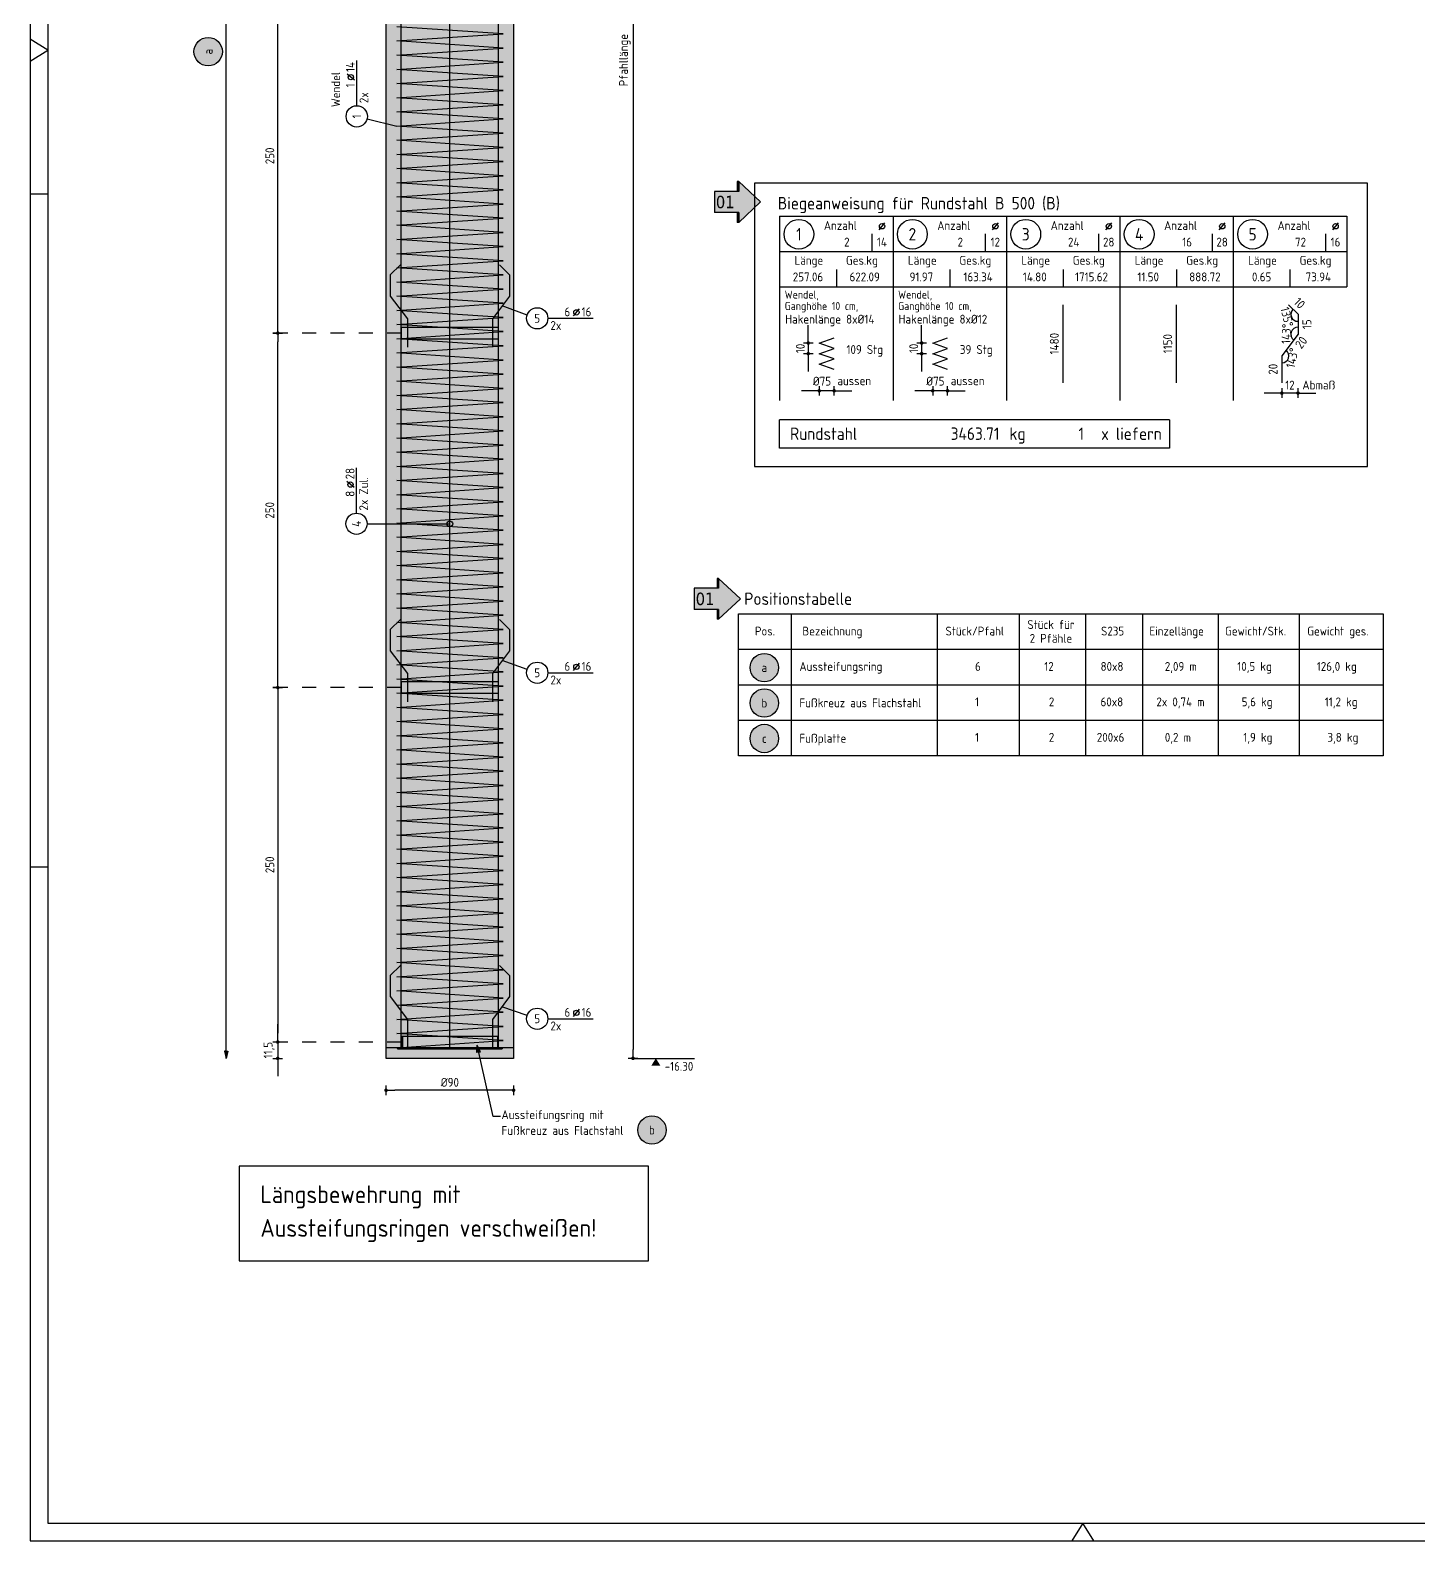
# Model space of a CAD drawing. Extents: x -5.7 to 19.5, y -4.4 to 16.6.
# Drawn here: x -0.7 to 9.1, y -4.45 to 6.2 of the extents above; entities that cross this region are included whole.
import ezdxf
from ezdxf.enums import TextEntityAlignment as Align

# ---------------------------------------------------------------- set-up
doc = ezdxf.new("R2010")
doc.units = 0
doc.header["$LTSCALE"] = 0.25
doc.linetypes.add('AUSGEZOGEN', pattern=[1000.01, 1000, 0.01])
doc.linetypes.add('DASHDOT2', pattern=[0.5, 0.25, -0.125, 0, -0.125])
for name, color, linetype in [('ACHSEN', 7, 'Continuous'), ('BETON', 7, 'Continuous'), ('grau_hell', 7, 'Continuous'), ('grau_mittel', 7, 'Continuous'), ('HILFE', 7, 'Continuous'), ('index', 7, 'Continuous'), ('koten', 7, 'Continuous'), ('MASSE', 7, 'Continuous'), ('OBJEKT', 7, 'Continuous'), ('POS', 7, 'Continuous'), ('RAHMEN', 7, 'Continuous'), ('RND', 7, 'Continuous'), ('RND_BILD', 7, 'Continuous'), ('STAHL', 7, 'Continuous'), ('TEXT', 7, 'Continuous')]:
    doc.layers.add(name, color=color, linetype=linetype)
doc.layers.add('NOPLOT', color=7, linetype='Continuous', plot=False)
doc.styles.add('helv', font='tahoma.ttf')
doc.styles.add('txt', font='isocp.shx')
doc.dimstyles.new('DOT_I', dxfattribs={"dimscale": 0.25, "dimtxt": 0.25, "dimasz": 0.25, "dimexe": 0.1, "dimexo": 0.3, "dimgap": 0.1, "dimtad": 1, "dimdec": 3, "dimzin": 3, "dimtxsty": 'txt', "dimblk": 'DOT', "dimblk1": 'DOT', "dimblk2": 'DOT', "dimsah": 1, "dimcen": 0.1, "dimse1": 1, "dimse2": 1, "dimazin": 0, "dimtfac": 1, "dimtdec": 4, "dimtix": 1, "dimtmove": 2, "dimatfit": 3, "dimfxl": 0, "dimtvp": 1, "dimtolj": 1, "dimtzin": 0, "dimarcsym": 0})

# ---------------------------------------------------------------- blocks, each defined once
blk = doc.blocks.new('DINA1')
at = {"layer": 'RAHMEN'}
for p, q in [((84.1, 0), (84.1, 59.4)), ((0, 0), (84.1, 0))]:
    blk.add_line(p, q, dxfattribs=at)
at = {"layer": 'RAHMEN', "color": 5}
for p, q in [((83.6, 0.5), (83.6, 58.9)), ((2, 0.5), (83.6, 0.5))]:
    blk.add_line(p, q, dxfattribs=at)
at = {"layer": 'RAHMEN', "color": 7, "linetype": 'Continuous'}
for p, q in [((84.1, 30.01), (83.6, 29.7)), ((83.6, 29.7), (84.1, 29.39)), ((42.05, 0.5), (41.74, 0)), ((42.36, 0), (42.05, 0.5))]:
    blk.add_line(p, q, dxfattribs=at)
at = {"layer": 'RAHMEN', "color": 7}
for p, q in [((46.1, 0), (46.1, 0.5)), ((65.1, 0.5), (65.1, 0))]:
    blk.add_line(p, q, dxfattribs=at)
blk = doc.blocks.new('OKRD_U')
at = {"color": 0, "linetype": 'ByBlock'}
blk.add_solid([(-0.125, -0.202), (0.125, -0.202), (0, 0)], dxfattribs=at)
at = {"color": 0, "linetype": 'ByBlock', "style": 'txt'}
blk.add_attdef('OKRD', (0.25, -0.35), '', height=0.25, dxfattribs=at)
blk = doc.blocks.new('DOT')
at = {"layer": 'MASSE', "color": 7, "linetype": 'Continuous'}
for p, q in [((0, 0), (-1, 0)), ((0, 0.54), (0, -0.54))]:
    blk.add_line(p, q, dxfattribs=at)
at = {"layer": 'MASSE', "color": 7, "linetype": 'Continuous', "const_width": 0.2}
blk.add_lwpolyline([(-0.1, 0, 1), (0.1, 0, 1)], format="xyb", close=True, dxfattribs=at)
blk = doc.blocks.new('*D20')
at = {"layer": 'Defpoints', "color": 0, "linetype": 'AUSGEZOGEN', "transparency": 16777216}
for p in [(1.814, -1.272), (1.814, -1.272), (2.714, -1.272)]:
    blk.add_point(p, dxfattribs=at)
at = {"layer": 'MASSE', "color": 0, "linetype": 'AUSGEZOGEN', "lineweight": -2, "transparency": 16777216}
blk.add_line((2.652, -1.272), (1.877, -1.272), dxfattribs=at)
at = {"layer": 'MASSE', "color": 0, "linetype": 'AUSGEZOGEN', "lineweight": -2, "transparency": 16777216, "xscale": 0.0625, "yscale": 0.0625, "zscale": 0.0625, "rotation": 180}
blk.add_blockref('DOT', (1.814, -1.272), dxfattribs=at)
at = {"layer": 'MASSE', "color": 0, "linetype": 'AUSGEZOGEN', "lineweight": -2, "transparency": 16777216, "xscale": 0.0625, "yscale": 0.0625, "zscale": 0.0625}
blk.add_blockref('DOT', (2.714, -1.272), dxfattribs=at)
at = {"layer": 'MASSE', "color": 0, "linetype": 'AUSGEZOGEN', "transparency": 16777216, "insert": (2.264, -1.216), "char_height": 0.0625, "attachment_point": 5, "style": 'txt'}
blk.add_mtext('\\A1;%%C90', dxfattribs=at)
blk = doc.blocks.new('RND_LEI')
at = {"layer": 'RND', "color": 7, "linetype": 'Continuous'}
blk.add_line((1.022, 0.066), (1.19, 0.27), dxfattribs=at)
for centre, radius in [((0, 0), 0.3), ((1.106, 0.168), 0.075)]:
    blk.add_circle(centre, radius, dxfattribs=at)
at = {"layer": 'RND', "color": 7, "linetype": 'Continuous', "style": 'txt'}
blk.add_attdef('POSL', text='', height=0.25, dxfattribs=at).set_placement((0, 0), align=Align.MIDDLE)
blk.add_attdef('ANZ', text='', height=0.25, dxfattribs=at).set_placement((0.931, 0.057), align=Align.RIGHT)
for tag, p in [('DUM', (1.253, 0.057)), ('ABSTD', (1.674, 0.057)), ('POSTXT', (0.374, -0.327))]:
    blk.add_attdef(tag, p, '', height=0.25, dxfattribs=at)
blk = doc.blocks.new('*D30')
at = {"layer": 'Defpoints', "color": 0, "linetype": 'AUSGEZOGEN', "transparency": 16777216}
for p in [(1.05, -0.932), (1.05, -1.047), (1.05, -1.047)]:
    blk.add_point(p, dxfattribs=at)
at = {"layer": 'MASSE', "color": 0, "linetype": 'AUSGEZOGEN', "lineweight": -2, "transparency": 16777216}
for p, q in [((1.05, -0.869), (1.05, -0.807)), ((1.05, -0.932), (1.05, -1.047)), ((1.05, -1.109), (1.05, -1.172))]:
    blk.add_line(p, q, dxfattribs=at)
at = {"layer": 'MASSE', "color": 0, "linetype": 'AUSGEZOGEN', "lineweight": -2, "transparency": 16777216, "xscale": 0.0625, "yscale": 0.0625, "zscale": 0.0625}
for p, rotation in [((1.05, -0.932), 270), ((1.05, -1.047), 90)]:
    blk.add_blockref('DOT', p, dxfattribs=dict(at, rotation=rotation))
at = {"layer": 'MASSE', "color": 0, "linetype": 'AUSGEZOGEN', "transparency": 16777216, "insert": (0.989, -0.989), "char_height": 0.0625, "attachment_point": 5, "rotation": 90, "style": 'txt'}
blk.add_mtext('\\A1;11,5', dxfattribs=at)
blk = doc.blocks.new('Pfeillinie')
at = {"layer": 'TEXT', "linetype": 'Continuous'}
blk.add_hatch(color=7, dxfattribs=at).paths.add_polyline_path([(0, 0), (-0.8, 0.2), (-0.8, 0), (-0.8, -0.2)])
at = {"layer": 'TEXT', "color": 7, "linetype": 'Continuous'}
for p, q in [((-0.8, 0), (-0.8, 0.2)), ((-0.8, 0.2), (0, 0)), ((-0.8, 0), (-0.8, -0.2)), ((-0.8, -0.2), (0, 0))]:
    blk.add_line(p, q, dxfattribs=at)
blk = doc.blocks.new('pos_ausz')
at = {"layer": 'grau_hell', "true_color": 0xfcfcfc}
blk.add_hatch(color=7, dxfattribs=at).paths.add_polyline_path([(-0.4, 0, 1), (0.4, 0, 1)])
at = {"layer": 'POS', "color": 1, "linetype": 'Continuous'}
blk.add_circle((0, 0), 0.4, dxfattribs=at)
at = {"layer": 'POS', "color": 7, "linetype": 'Continuous', "style": 'txt'}
blk.add_attdef('POSNAME', text='', height=0.25, dxfattribs=at).set_placement((0, 0), align=Align.MIDDLE)
blk.add_attdef('POSABM', (0.6, 0.05), '', height=0.25, dxfattribs=at)
blk = doc.blocks.new('*D43')
at = {"layer": 'Defpoints', "color": 0, "linetype": 'AUSGEZOGEN', "transparency": 16777216}
for p in [(8.212, 4.166), (8.214, 4.235), (8.247, 4.201), (8.247, 4.13)]:
    blk.add_point(p, dxfattribs=at)
at = {"layer": 'RND_BILD', "color": 0, "linetype": 'AUSGEZOGEN', "lineweight": -2, "transparency": 16777216}
blk.add_arc((8.247, 4.201), 0.05, 135, 270, dxfattribs=at)
at = {"layer": 'RND_BILD', "color": 0, "linetype": 'AUSGEZOGEN', "transparency": 16777216, "insert": (8.169, 4.182), "char_height": 0.0625, "attachment_point": 5, "rotation": 283.4686, "style": 'txt'}
blk.add_mtext('\\A1;135°', dxfattribs=at)
blk = doc.blocks.new('*D44')
at = {"layer": 'Defpoints', "color": 0, "linetype": 'AUSGEZOGEN', "transparency": 16777216}
for p in [(8.21, 4.093), (8.247, 4.13), (8.247, 4.059), (8.19, 3.983)]:
    blk.add_point(p, dxfattribs=at)
at = {"layer": 'RND_BILD', "color": 0, "linetype": 'AUSGEZOGEN', "lineweight": -2, "transparency": 16777216}
blk.add_arc((8.247, 4.059), 0.05, 90, 233.1301, dxfattribs=at)
at = {"layer": 'RND_BILD', "color": 0, "linetype": 'AUSGEZOGEN', "transparency": 16777216, "insert": (8.164, 4.063), "char_height": 0.0625, "attachment_point": 5, "rotation": 87.6072, "style": 'txt'}
blk.add_mtext('\\A1;143°', dxfattribs=at)
blk = doc.blocks.new('*D45')
at = {"layer": 'Defpoints', "color": 0, "linetype": 'AUSGEZOGEN', "transparency": 16777216}
for p in [(8.19, 3.983), (8.133, 3.908), (8.17, 3.874), (8.133, 3.813)]:
    blk.add_point(p, dxfattribs=at)
at = {"layer": 'RND_BILD', "color": 0, "linetype": 'AUSGEZOGEN', "lineweight": -2, "transparency": 16777216}
blk.add_arc((8.133, 3.908), 0.05, 270, 53.1301, dxfattribs=at)
at = {"layer": 'RND_BILD', "color": 0, "linetype": 'AUSGEZOGEN', "transparency": 16777216, "insert": (8.206, 3.893), "char_height": 0.0625, "attachment_point": 5, "rotation": 78.3981, "style": 'txt'}
blk.add_mtext('\\A1;143°', dxfattribs=at)
blk = doc.blocks.new('*D40')
at = {"layer": 'Defpoints', "color": 0, "linetype": 'AUSGEZOGEN', "transparency": 16777216}
for p in [(4.87, 3.661), (4.87, 3.661), (4.975, 3.661)]:
    blk.add_point(p, dxfattribs=at)
at = {"layer": 'MASSE', "color": 0, "linetype": 'AUSGEZOGEN', "lineweight": -2, "transparency": 16777216}
for p, q in [((4.808, 3.661), (4.745, 3.661)), ((4.975, 3.661), (4.87, 3.661)), ((5.038, 3.661), (5.1, 3.661))]:
    blk.add_line(p, q, dxfattribs=at)
at = {"layer": 'MASSE', "color": 0, "linetype": 'AUSGEZOGEN', "lineweight": -2, "transparency": 16777216, "xscale": 0.0625, "yscale": 0.0625, "zscale": 0.0625}
blk.add_blockref('DOT', (4.87, 3.661), dxfattribs=at)
at = {"layer": 'MASSE', "color": 0, "linetype": 'AUSGEZOGEN', "lineweight": -2, "transparency": 16777216, "xscale": 0.0625, "yscale": 0.0625, "zscale": 0.0625, "rotation": 180}
blk.add_blockref('DOT', (4.975, 3.661), dxfattribs=at)
at = {"layer": 'MASSE', "color": 0, "linetype": 'AUSGEZOGEN', "transparency": 16777216, "insert": (4.889, 3.729), "char_height": 0.0625, "attachment_point": 5, "style": 'txt'}
blk.add_mtext('\\A1;%%C75', dxfattribs=at)
blk = doc.blocks.new('*D41')
at = {"layer": 'Defpoints', "color": 0, "linetype": 'AUSGEZOGEN', "transparency": 16777216}
for p in [(4.792, 3.998), (4.792, 3.923), (4.792, 3.923)]:
    blk.add_point(p, dxfattribs=at)
at = {"layer": 'MASSE', "color": 0, "linetype": 'AUSGEZOGEN', "lineweight": -2, "transparency": 16777216}
for p, q in [((4.792, 4.06), (4.792, 4.123)), ((4.792, 3.998), (4.792, 3.923)), ((4.792, 3.86), (4.792, 3.798))]:
    blk.add_line(p, q, dxfattribs=at)
at = {"layer": 'MASSE', "color": 0, "linetype": 'AUSGEZOGEN', "lineweight": -2, "transparency": 16777216, "xscale": 0.0625, "yscale": 0.0625, "zscale": 0.0625}
for p, rotation in [((4.792, 3.998), 270), ((4.792, 3.923), 90)]:
    blk.add_blockref('DOT', p, dxfattribs=dict(at, rotation=rotation))
at = {"layer": 'MASSE', "color": 0, "linetype": 'AUSGEZOGEN', "transparency": 16777216, "insert": (4.736, 3.96), "char_height": 0.0625, "attachment_point": 5, "rotation": 90, "style": 'txt'}
blk.add_mtext('\\A1;10', dxfattribs=at)
blk = doc.blocks.new('*D42')
at = {"layer": 'Defpoints', "color": 0, "linetype": 'AUSGEZOGEN', "transparency": 16777216}
for p in [(8.133, 3.645), (8.133, 3.645), (8.247, 3.645)]:
    blk.add_point(p, dxfattribs=at)
at = {"layer": 'MASSE', "color": 0, "linetype": 'AUSGEZOGEN', "lineweight": -2, "transparency": 16777216}
for p, q in [((8.071, 3.645), (8.008, 3.645)), ((8.247, 3.645), (8.133, 3.645)), ((8.31, 3.645), (8.372, 3.645))]:
    blk.add_line(p, q, dxfattribs=at)
at = {"layer": 'MASSE', "color": 0, "linetype": 'AUSGEZOGEN', "lineweight": -2, "transparency": 16777216, "xscale": 0.0625, "yscale": 0.0625, "zscale": 0.0625}
blk.add_blockref('DOT', (8.133, 3.645), dxfattribs=at)
at = {"layer": 'MASSE', "color": 0, "linetype": 'AUSGEZOGEN', "lineweight": -2, "transparency": 16777216, "xscale": 0.0625, "yscale": 0.0625, "zscale": 0.0625, "rotation": 180}
blk.add_blockref('DOT', (8.247, 3.645), dxfattribs=at)
at = {"layer": 'MASSE', "color": 0, "linetype": 'AUSGEZOGEN', "transparency": 16777216, "insert": (8.19, 3.701), "char_height": 0.0625, "attachment_point": 5, "style": 'txt'}
blk.add_mtext('\\A1;12', dxfattribs=at)
blk = doc.blocks.new('*D46')
at = {"layer": 'Defpoints', "color": 0, "linetype": 'AUSGEZOGEN', "transparency": 16777216}
for p in [(5.67, 3.661), (5.67, 3.661), (5.775, 3.661)]:
    blk.add_point(p, dxfattribs=at)
at = {"layer": 'MASSE', "color": 0, "linetype": 'AUSGEZOGEN', "lineweight": -2, "transparency": 16777216}
for p, q in [((5.608, 3.661), (5.545, 3.661)), ((5.775, 3.661), (5.67, 3.661)), ((5.838, 3.661), (5.9, 3.661))]:
    blk.add_line(p, q, dxfattribs=at)
at = {"layer": 'MASSE', "color": 0, "linetype": 'AUSGEZOGEN', "lineweight": -2, "transparency": 16777216, "xscale": 0.0625, "yscale": 0.0625, "zscale": 0.0625}
blk.add_blockref('DOT', (5.67, 3.661), dxfattribs=at)
at = {"layer": 'MASSE', "color": 0, "linetype": 'AUSGEZOGEN', "lineweight": -2, "transparency": 16777216, "xscale": 0.0625, "yscale": 0.0625, "zscale": 0.0625, "rotation": 180}
blk.add_blockref('DOT', (5.775, 3.661), dxfattribs=at)
at = {"layer": 'MASSE', "color": 0, "linetype": 'AUSGEZOGEN', "transparency": 16777216, "insert": (5.689, 3.729), "char_height": 0.0625, "attachment_point": 5, "style": 'txt'}
blk.add_mtext('\\A1;%%C75', dxfattribs=at)
blk = doc.blocks.new('*D47')
at = {"layer": 'Defpoints', "color": 0, "linetype": 'AUSGEZOGEN', "transparency": 16777216}
for p in [(5.592, 3.998), (5.592, 3.923), (5.592, 3.923)]:
    blk.add_point(p, dxfattribs=at)
at = {"layer": 'MASSE', "color": 0, "linetype": 'AUSGEZOGEN', "lineweight": -2, "transparency": 16777216}
for p, q in [((5.592, 4.06), (5.592, 4.123)), ((5.592, 3.998), (5.592, 3.923)), ((5.592, 3.86), (5.592, 3.798))]:
    blk.add_line(p, q, dxfattribs=at)
at = {"layer": 'MASSE', "color": 0, "linetype": 'AUSGEZOGEN', "lineweight": -2, "transparency": 16777216, "xscale": 0.0625, "yscale": 0.0625, "zscale": 0.0625}
for p, rotation in [((5.592, 3.998), 270), ((5.592, 3.923), 90)]:
    blk.add_blockref('DOT', p, dxfattribs=dict(at, rotation=rotation))
at = {"layer": 'MASSE', "color": 0, "linetype": 'AUSGEZOGEN', "transparency": 16777216, "insert": (5.536, 3.96), "char_height": 0.0625, "attachment_point": 5, "rotation": 90, "style": 'txt'}
blk.add_mtext('\\A1;10', dxfattribs=at)
blk = doc.blocks.new('*D48')
at = {"layer": 'Defpoints', "color": 0, "linetype": 'AUSGEZOGEN', "transparency": 16777216}
for p in [(3.556, 13.903), (3.556, -1.047), (3.556, -1.047)]:
    blk.add_point(p, dxfattribs=at)
at = {"layer": 'MASSE', "color": 0, "linetype": 'AUSGEZOGEN', "lineweight": -2, "transparency": 16777216}
blk.add_line((3.556, 13.841), (3.556, -0.984), dxfattribs=at)
at = {"layer": 'MASSE', "color": 0, "linetype": 'AUSGEZOGEN', "lineweight": -2, "transparency": 16777216, "xscale": 0.0625, "yscale": 0.0625, "zscale": 0.0625}
for p, rotation in [((3.556, 13.903), 90), ((3.556, -1.047), 270)]:
    blk.add_blockref('DOT', p, dxfattribs=dict(at, rotation=rotation))
at = {"layer": 'MASSE', "color": 0, "linetype": 'AUSGEZOGEN', "transparency": 16777216, "insert": (3.5, 6.428), "char_height": 0.0625, "attachment_point": 5, "rotation": 90, "style": 'txt'}
blk.add_mtext('\\A1;1495', dxfattribs=at)
blk = doc.blocks.new('*D51')
at = {"layer": 'Defpoints', "color": 0, "linetype": 'AUSGEZOGEN', "transparency": 16777216}
for p in [(1.05, 1.568), (1.05, -0.932), (1.05, -0.932)]:
    blk.add_point(p, dxfattribs=at)
at = {"layer": 'MASSE', "color": 0, "linetype": 'AUSGEZOGEN', "lineweight": -2, "transparency": 16777216}
blk.add_line((1.05, 1.506), (1.05, -0.869), dxfattribs=at)
at = {"layer": 'MASSE', "color": 0, "linetype": 'AUSGEZOGEN', "lineweight": -2, "transparency": 16777216, "xscale": 0.0625, "yscale": 0.0625, "zscale": 0.0625}
for p, rotation in [((1.05, 1.568), 90), ((1.05, -0.932), 270)]:
    blk.add_blockref('DOT', p, dxfattribs=dict(at, rotation=rotation))
at = {"layer": 'MASSE', "color": 0, "linetype": 'AUSGEZOGEN', "transparency": 16777216, "insert": (0.994, 0.318), "char_height": 0.0625, "attachment_point": 5, "rotation": 90, "style": 'txt'}
blk.add_mtext('\\A1;250', dxfattribs=at)
blk = doc.blocks.new('*D52')
at = {"layer": 'Defpoints', "color": 0, "linetype": 'AUSGEZOGEN', "transparency": 16777216}
for p in [(1.05, 4.068), (1.05, 4.068), (1.05, 1.568)]:
    blk.add_point(p, dxfattribs=at)
at = {"layer": 'MASSE', "color": 0, "linetype": 'AUSGEZOGEN', "lineweight": -2, "transparency": 16777216}
blk.add_line((1.05, 1.631), (1.05, 4.006), dxfattribs=at)
at = {"layer": 'MASSE', "color": 0, "linetype": 'AUSGEZOGEN', "lineweight": -2, "transparency": 16777216, "xscale": 0.0625, "yscale": 0.0625, "zscale": 0.0625}
for p, rotation in [((1.05, 4.068), 90), ((1.05, 1.568), 270)]:
    blk.add_blockref('DOT', p, dxfattribs=dict(at, rotation=rotation))
at = {"layer": 'MASSE', "color": 0, "linetype": 'AUSGEZOGEN', "transparency": 16777216, "insert": (0.994, 2.818), "char_height": 0.0625, "attachment_point": 5, "rotation": 90, "style": 'txt'}
blk.add_mtext('\\A1;250', dxfattribs=at)
blk = doc.blocks.new('*D53')
at = {"layer": 'Defpoints', "color": 0, "linetype": 'AUSGEZOGEN', "transparency": 16777216}
for p in [(1.05, 6.568), (1.05, 6.568), (1.05, 4.068)]:
    blk.add_point(p, dxfattribs=at)
at = {"layer": 'MASSE', "color": 0, "linetype": 'AUSGEZOGEN', "lineweight": -2, "transparency": 16777216}
blk.add_line((1.05, 4.131), (1.05, 6.506), dxfattribs=at)
at = {"layer": 'MASSE', "color": 0, "linetype": 'AUSGEZOGEN', "lineweight": -2, "transparency": 16777216, "xscale": 0.0625, "yscale": 0.0625, "zscale": 0.0625}
for p, rotation in [((1.05, 6.568), 90), ((1.05, 4.068), 270)]:
    blk.add_blockref('DOT', p, dxfattribs=dict(at, rotation=rotation))
at = {"layer": 'MASSE', "color": 0, "linetype": 'AUSGEZOGEN', "transparency": 16777216, "insert": (0.994, 5.318), "char_height": 0.0625, "attachment_point": 5, "rotation": 90, "style": 'txt'}
blk.add_mtext('\\A1;250', dxfattribs=at)
blk = doc.blocks.new('RND_LIS2')
at = {"layer": 'RND', "color": 3, "linetype": 'Continuous'}
for p, q in [((0, 0), (0, -5.2)), ((0, 0), (3.2, 0)), ((3.2, 0), (3.2, -2)), ((2.6, -0.503), (2.6, -1)), ((0, -1), (3.2, -1)), ((1.6, -1.503), (1.6, -2)), ((0, -2), (3.2, -2))]:
    blk.add_line(p, q, dxfattribs=at)
at = {"layer": 'RND', "color": 7, "linetype": 'Continuous'}
blk.add_line((2.805, -0.39), (2.973, -0.186), dxfattribs=at)
at = {"layer": 'RND', "color": 1, "linetype": 'Continuous'}
blk.add_circle((0.545, -0.513), 0.42, dxfattribs=at)
at = {"layer": 'RND', "color": 7, "linetype": 'Continuous'}
blk.add_circle((2.889, -0.288), 0.075, dxfattribs=at)
at = {"layer": 'RND', "color": 7, "linetype": 'Continuous', "style": 'txt'}
for s, p in [('Anzahl', (1.249, -0.391)), ('Länge', (0.42, -1.373)), ('Ges.kg', (1.872, -1.373))]:
    blk.add_text(s, height=0.25, dxfattribs=at).set_placement(p)
at = {"layer": 'RND', "color": 1, "linetype": 'Continuous', "style": 'txt'}
blk.add_attdef('POS1', text='', height=0.35, dxfattribs=at).set_placement((0.545, -0.513), align=Align.MIDDLE)
at = {"layer": 'RND', "color": 7, "linetype": 'Continuous', "style": 'txt'}
for tag, p in [('STK1', (1.897, -0.859)), ('DS1', (2.885, -0.859)), ('LANG1', (0.8, -1.841)), ('GEW', (2.4, -1.841))]:
    blk.add_attdef(tag, text='', height=0.25, dxfattribs=at).set_placement(p, align=Align.CENTER)
blk = doc.blocks.new('RND_SUM')
at = {"layer": 'RND', "color": 5, "linetype": 'Continuous'}
for p, q in [((0, 0), (0, 0.8)), ((11, 0.8), (0, 0.8)), ((11, 0.8), (11, 0)), ((11, 0), (0, 0))]:
    blk.add_line(p, q, dxfattribs=at)
at = {"layer": 'RND', "color": 1, "linetype": 'Continuous', "style": 'txt'}
for s, p in [('Rundstahl', (0.292, 0.235)), ('kg', (6.483, 0.235))]:
    blk.add_text(s, height=0.35, dxfattribs=at).set_placement(p)
blk.add_text('x liefern', height=0.35, dxfattribs=at).set_placement((10.784, 0.235), align=Align.RIGHT)
for tag, p in [('RND-S', (6.203, 0.235)), ('RND-Z', (8.59, 0.235))]:
    blk.add_attdef(tag, text='', height=0.35, dxfattribs=at).set_placement(p, align=Align.RIGHT)
blk = doc.blocks.new('hin_ind5')
at = {"layer": 'grau_hell', "linetype": 'AUSGEZOGEN'}
h = blk.add_hatch(color=9, dxfattribs=at)
h.dxf.hatch_style = 2
h.paths.add_polyline_path([(0, 0), (0.619, -0.577), (0.619, -0.3), (1.306, -0.3), (1.306, 0.3), (0.619, 0.3), (0.619, 0.577)])
h.paths.add_polyline_path([(0.34, -0.274), (1.311, -0.274), (1.311, 0.274), (0.34, 0.274)], flags=9)
at = {"layer": 'OBJEKT', "linetype": 'AUSGEZOGEN'}
for points in [[(0.619, 0.3), (0.66, 0.3), (0.66, 0.577), (0.619, 0.577)], [(0.619, -0.577), (0.66, -0.577), (0.66, -0.3), (0.619, -0.3)]]:
    blk.add_hatch(color=1, dxfattribs=at).paths.add_polyline_path(points)
at = {"layer": 'OBJEKT', "color": 1, "linetype": 'AUSGEZOGEN'}
for p, q in [((0, 0), (0.619, 0.577)), ((0.619, 0.577), (0.619, 0.3)), ((0.619, 0.577), (0.66, 0.577)), ((0.66, 0.577), (0.66, 0.3)), ((0, 0), (0.619, -0.577)), ((0.619, 0.3), (1.306, 0.3)), ((1.306, 0.3), (1.306, -0.3)), ((0.619, -0.3), (0.619, -0.577)), ((0.619, -0.3), (1.306, -0.3)), ((0.66, -0.3), (0.66, -0.577))]:
    blk.add_line(p, q, dxfattribs=at)
at = {"layer": 'OBJEKT', "color": 7, "linetype": 'AUSGEZOGEN'}
blk.add_line((0.619, -0.577), (0.66, -0.577), dxfattribs=at)
at = {"layer": 'index', "color": 1, "linetype": 'Continuous', "style": 'helv'}
blk.add_attdef('INDEX', text='', height=0.35, rotation=360, dxfattribs=at).set_placement((1.259, 0), align=Align.MIDDLE_RIGHT)

msp = doc.modelspace()

# ---------------------------------------------------------------- hatches: boundary and pattern name
at = {"layer": 'grau_mittel'}
msp.add_hatch(color=61, dxfattribs=at).paths.add_polyline_path([(2.7141, 13.9031), (1.8141, 13.9031), (1.8141, -1.0469), (2.7141, -1.0469)])

# ---------------------------------------------------------------- linework, layer by layer
at = {"layer": 'ACHSEN', "color": 102, "linetype": 'DASHDOT2'}
for p, q in [((1.9211, 4.0681), (1.0498, 4.0681)), ((1.9211, 1.5681), (1.0498, 1.5681)), ((1.9211, -0.9319), (1.0498, -0.9319))]:
    msp.add_line(p, q, dxfattribs=at)
at = {"layer": 'BETON', "color": 6, "linetype": 'AUSGEZOGEN'}
for p, q in [((1.8141, -1.0469), (1.8141, 13.9031)), ((2.7141, 13.9031), (2.7141, -1.0469)), ((2.7141, -1.0469), (1.8141, -1.0469))]:
    msp.add_line(p, q, dxfattribs=at)
at = {"layer": 'HILFE', "color": 102, "linetype": 'AUSGEZOGEN'}
for p, q in [((4.672, 2.0877), (4.672, 1.0877)), ((5.7021, 2.0877), (5.7021, 1.0877)), ((6.2796, 2.0877), (6.2796, 1.0877)), ((6.7468, 2.0877), (6.7468, 1.0877)), ((7.15, 2.0877), (7.15, 1.0877)), ((7.6842, 2.0877), (7.6842, 1.0877)), ((8.2541, 2.0877), (8.2541, 1.0877)), ((4.3, 1.8377), (8.8469, 1.8377)), ((4.3, 1.5877), (8.8469, 1.5877)), ((4.3, 1.3377), (8.8469, 1.3377)), ((2.5704, -1.4566), (2.4558, -0.9544)), ((3.5565, -1.0469), (3.99, -1.0469)), ((2.6209, -1.4566), (2.5704, -1.4566))]:
    msp.add_line(p, q, dxfattribs=at)
msp.add_lwpolyline([(4.3, 2.0877), (8.8469, 2.0877), (8.8469, 1.0877), (4.3, 1.0877)], close=True, dxfattribs=at)
at = {"layer": 'NOPLOT', "color": 191, "linetype": 'Continuous'}
msp.add_line((2.7141, -0.9719), (1.8141, -0.9719), dxfattribs=at)
at = {"layer": 'POS', "color": 1, "linetype": 'AUSGEZOGEN'}
for centre in [(0.5591, 6.0529), (4.4822, 1.7088), (4.4822, 1.4588), (4.4822, 1.2088), (3.6897, -1.5527)]:
    msp.add_circle(centre, 0.1, dxfattribs=at)
at = {"layer": 'RND', "color": 7, "linetype": 'AUSGEZOGEN'}
for p, q in [((1.6074, 5.6714), (1.6074, 5.9914)), ((2.9552, 4.1723), (3.2752, 4.1723)), ((1.6054, 2.7981), (1.6054, 3.1181)), ((2.9552, 1.6723), (3.2752, 1.6723)), ((2.9552, -0.7677), (3.2752, -0.7677))]:
    msp.add_line(p, q, dxfattribs=at)
at = {"layer": 'RND', "color": 102, "linetype": 'AUSGEZOGEN'}
for p, q in [((1.6802, 5.5787), (1.8891, 5.5281)), ((2.8087, 4.1948), (2.6338, 4.2612)), ((1.6804, 2.7231), (2.2641, 2.7231)), ((2.8087, 1.6948), (2.6326, 1.7594)), ((2.8087, -0.7452), (2.6299, -0.6841))]:
    msp.add_line(p, q, dxfattribs=at)
at = {"layer": 'RND', "color": 1, "linetype": 'AUSGEZOGEN'}
for p, q in [((4.87, 3.9979), (4.975, 4.0354)), ((4.975, 3.9604), (4.87, 3.9979)), ((4.87, 3.9229), (4.975, 3.9604)), ((5.67, 3.9979), (5.775, 4.0354)), ((5.775, 3.9604), (5.67, 3.9979)), ((5.67, 3.9229), (5.775, 3.9604)), ((4.975, 3.8854), (4.87, 3.9229)), ((4.87, 3.8479), (4.975, 3.8854)), ((4.975, 3.8104), (4.87, 3.8479)), ((5.775, 3.8854), (5.67, 3.9229)), ((5.67, 3.8479), (5.775, 3.8854)), ((5.775, 3.8104), (5.67, 3.8479))]:
    msp.add_line(p, q, dxfattribs=at)
at = {"layer": 'RND', "color": 102, "linetype": 'AUSGEZOGEN'}
msp.add_lwpolyline([(0.6859, -1.0469), (0.6859, 13.9031)], dxfattribs=at)
at = {"layer": 'RND', "color": 1, "linetype": 'AUSGEZOGEN'}
for points in [[(1.9211, -0.9719), (1.9211, 13.8281)], [(2.6071, -0.9719), (2.6071, 13.8281)], [(2.2641, -0.9719), (2.2641, 10.5281)], [(1.8891, -0.9719), (2.6391, -0.9219), (1.8891, -0.8719), (2.6391, -0.8219), (1.8891, -0.7719), (2.6391, -0.7219), (1.8891, -0.6719), (2.6391, -0.6219), (1.8891, -0.5719), (2.6391, -0.5219), (1.8891, -0.4719), (2.6391, -0.4219), (1.8891, -0.3719), (2.6391, -0.3219), (1.8891, -0.2719), (2.6391, -0.2219), (1.8891, -0.1719), (2.6391, -0.1219), (1.8891, -0.0719), (2.6391, -0.0219), (1.8891, 0.0281), (2.6391, 0.0781), (1.8891, 0.1281), (2.6391, 0.1781), (1.8891, 0.2281), (2.6391, 0.2781), (1.8891, 0.3281), (2.6391, 0.3781), (1.8891, 0.4281), (2.6391, 0.4781), (1.8891, 0.5281), (2.6391, 0.5781), (1.8891, 0.6281), (2.6391, 0.6781), (1.8891, 0.7281), (2.6391, 0.7781), (1.8891, 0.8281), (2.6391, 0.8781), (1.8891, 0.9281), (2.6391, 0.9781), (1.8891, 1.0281), (2.6391, 1.0781), (1.8891, 1.1281), (2.6391, 1.1781), (1.8891, 1.2281), (2.6391, 1.2781), (1.8891, 1.3281), (2.6391, 1.3781), (1.8891, 1.4281), (2.6391, 1.4781), (1.8891, 1.5281), (2.6391, 1.5781), (1.8891, 1.6281), (2.6391, 1.6781), (1.8891, 1.7281), (2.6391, 1.7781), (1.8891, 1.8281), (2.6391, 1.8781), (1.8891, 1.9281), (2.6391, 1.9781), (1.8891, 2.0281), (2.6391, 2.0781), (1.8891, 2.1281), (2.6391, 2.1781), (1.8891, 2.2281), (2.6391, 2.2781), (1.8891, 2.3281), (2.6391, 2.3781), (1.8891, 2.4281), (2.6391, 2.4781), (1.8891, 2.5281), (2.6391, 2.5781), (1.8891, 2.6281), (2.6391, 2.6781), (1.8891, 2.7281), (2.6391, 2.7781), (1.8891, 2.8281), (2.6391, 2.8781), (1.8891, 2.9281), (2.6391, 2.9781), (1.8891, 3.0281), (2.6391, 3.0781), (1.8891, 3.1281), (2.6391, 3.1781), (1.8891, 3.2281), (2.6391, 3.2781), (1.8891, 3.3281), (2.6391, 3.3781), (1.8891, 3.4281), (2.6391, 3.4781), (1.8891, 3.5281), (2.6391, 3.5781), (1.8891, 3.6281), (2.6391, 3.6781), (1.8891, 3.7281), (2.6391, 3.7781), (1.8891, 3.8281), (2.6391, 3.8781), (1.8891, 3.9281), (2.6391, 3.9781), (1.8891, 4.0281), (2.6391, 4.0781), (1.8891, 4.1281), (2.6391, 4.1781), (1.8891, 4.2281), (2.6391, 4.2781), (1.8891, 4.3281), (2.6391, 4.3781), (1.8891, 4.4281), (2.6391, 4.4781), (1.8891, 4.5281), (2.6391, 4.5781), (1.8891, 4.6281), (2.6391, 4.6781), (1.8891, 4.7281), (2.6391, 4.7781), (1.8891, 4.8281), (2.6391, 4.8781), (1.8891, 4.9281), (2.6391, 4.9781), (1.8891, 5.0281), (2.6391, 5.0781), (1.8891, 5.1281), (2.6391, 5.1781), (1.8891, 5.2281), (2.6391, 5.2781), (1.8891, 5.3281), (2.6391, 5.3781), (1.8891, 5.4281), (2.6391, 5.4781), (1.8891, 5.5281), (2.6391, 5.5781), (1.8891, 5.6281), (2.6391, 5.6781), (1.8891, 5.7281), (2.6391, 5.7781), (1.8891, 5.8281), (2.6391, 5.8781), (1.8891, 5.9281), (2.6391, 5.9781), (1.8891, 6.0281), (2.6391, 6.0781), (1.8891, 6.1281), (2.6391, 6.1781), (1.8891, 6.2281)], [(1.9148, 4.5489), (1.8441, 4.4781), (1.8441, 4.3281), (1.9641, 4.1681), (1.9641, 3.9681)], [(2.6134, 4.5489), (2.6841, 4.4781), (2.6841, 4.3281), (2.5641, 4.1681), (2.5641, 3.9681)], [(1.9148, 2.0489), (1.8441, 1.9781), (1.8441, 1.8281), (1.9641, 1.6681), (1.9641, 1.4681)], [(2.6134, 2.0489), (2.6841, 1.9781), (2.6841, 1.8281), (2.5641, 1.6681), (2.5641, 1.4681)], [(1.9148, -0.3911), (1.8441, -0.4619), (1.8441, -0.6119), (1.9641, -0.7719), (1.9641, -0.9719)], [(2.6134, -0.3911), (2.6841, -0.4619), (2.6841, -0.6119), (2.5641, -0.7719), (2.5641, -0.9719)]]:
    msp.add_lwpolyline(points, dxfattribs=at)
at = {"layer": 'RND', "color": 7, "linetype": 'AUSGEZOGEN'}
msp.add_circle((2.2641, 2.7231), 0.02, dxfattribs=at)
at = {"layer": 'RND_BILD', "color": 1, "linetype": 'AUSGEZOGEN'}
for points in [[(6.5903, 3.7183), (6.5903, 4.2683)], [(7.3903, 3.7183), (7.3903, 4.2683)], [(8.1802, 4.2683), (8.2471, 4.2013), (8.2471, 4.0593), (8.1335, 3.9077), (8.1335, 3.7183)]]:
    msp.add_lwpolyline(points, dxfattribs=at)
at = {"layer": 'STAHL', "color": 102, "linetype": 'AUSGEZOGEN'}
for p, q in [((1.9291, -0.8919), (1.9291, -0.9719)), ((2.5991, -0.8919), (2.5991, -0.9719)), ((1.8941, -0.9719), (1.8941, -0.9799)), ((1.8941, -0.9719), (2.6341, -0.9719)), ((1.8941, -0.9799), (2.6341, -0.9799)), ((2.6341, -0.9719), (2.6341, -0.9799))]:
    msp.add_line(p, q, dxfattribs=at)
for points in [[(1.9211, 4.0281), (2.6071, 4.0281), (2.6071, 4.1081), (1.9211, 4.1081)], [(1.9211, 1.5281), (2.6071, 1.5281), (2.6071, 1.6081), (1.9211, 1.6081)], [(1.9211, -0.9719), (2.6071, -0.9719), (2.6071, -0.8919), (1.9211, -0.8919)]]:
    msp.add_lwpolyline(points, close=True, dxfattribs=at)
at = {"layer": 'TEXT', "color": 1, "linetype": 'AUSGEZOGEN'}
msp.add_lwpolyline([(4.4138, 3.126), (8.7371, 3.126), (8.7371, 5.1252), (4.4138, 5.1252)], close=True, dxfattribs=at)
at = {"layer": 'TEXT', "color": 6, "linetype": 'AUSGEZOGEN'}
msp.add_lwpolyline([(0.7774, -2.4754), (3.6652, -2.4754), (3.6652, -1.8073), (0.7774, -1.8073)], close=True, dxfattribs=at)

# ---------------------------------------------------------------- block references
at = {"layer": 'index', "color": 191, "linetype": 'AUSGEZOGEN'}
ref = msp.add_blockref('hin_ind5', (4.4565, 4.9926), dxfattribs=dict(at, xscale=-0.2499999999999996, yscale=0.2499999999999999, zscale=0.2499999999999999, rotation=359.9761684044309))
ref.add_attrib('INDEX', '01', dxfattribs={"color": 1, "linetype": 'Continuous', "height": 0.0875, "rotation": 359.97617, "style": 'helv'}).set_placement((4.2722, 4.9926), align=Align.MIDDLE_RIGHT)
ref = msp.add_blockref('hin_ind5', (4.3139, 2.1937), dxfattribs=dict(at, xscale=-0.2499999999999996, yscale=0.2499999999999999, zscale=0.2499999999999999, rotation=359.9761684044309))
ref.add_attrib('INDEX', '01', dxfattribs={"color": 1, "linetype": 'Continuous', "height": 0.0875, "rotation": 359.97617, "style": 'helv'}).set_placement((4.1297, 2.1937), align=Align.MIDDLE_RIGHT)
at = {"layer": 'koten', "color": 7, "linetype": 'AUSGEZOGEN', "xscale": 0.25, "yscale": 0.25, "zscale": 0.25}
msp.add_blockref('OKRD_U', (3.7172, -1.0469), dxfattribs=at).add_auto_attribs({'OKRD': '-16.30'})
at = {"layer": 'POS', "color": 7, "linetype": 'AUSGEZOGEN', "xscale": 0.25, "yscale": 0.25, "zscale": 0.25, "rotation": 90}
msp.add_blockref('pos_ausz', (0.5591, 6.0529), dxfattribs=at).add_auto_attribs({'POSNAME': 'a'})
at = {"layer": 'POS', "color": 7, "linetype": 'AUSGEZOGEN', "xscale": 0.25, "yscale": 0.25, "zscale": 0.25}
for p, values in [((4.4822, 1.7088), {'POSNAME': 'a'}), ((4.4822, 1.4588), {'POSNAME': 'b'}), ((4.4822, 1.2088), {'POSNAME': 'c'}), ((3.6897, -1.5527), {'POSNAME': 'b'})]:
    msp.add_blockref('pos_ausz', p, dxfattribs=at).add_auto_attribs(values)
at = {"layer": 'RAHMEN', "xscale": 0.25, "yscale": 0.25, "zscale": 0.25, "rotation": 270}
msp.add_blockref('DINA1', (-0.6963, 16.5756), dxfattribs=at)
at = {"layer": 'RND', "color": 7, "linetype": 'AUSGEZOGEN', "xscale": 0.25, "yscale": 0.25, "zscale": 0.25, "rotation": 90}
for p, values in [((1.6074, 5.5964), {'POSL': '1', 'DUM': '14', 'ANZ': '1', 'POSTXT': '2x'}), ((1.6054, 2.7231), {'POSL': '4', 'DUM': '28', 'ANZ': '8', 'POSTXT': '2x Zul.'})]:
    msp.add_blockref('RND_LEI', p, dxfattribs=at).add_auto_attribs(values)
at = {"layer": 'RND', "color": 7, "linetype": 'AUSGEZOGEN', "xscale": 0.25, "yscale": 0.25, "zscale": 0.25}
for p in [(2.8802, 4.1723), (2.8802, 1.6723), (2.8802, -0.7677)]:
    msp.add_blockref('RND_LEI', p, dxfattribs=at).add_auto_attribs({'POSL': '5', 'DUM': '16', 'ANZ': '6', 'POSTXT': '2x'})
at = {"layer": 'RND', "color": 102, "linetype": 'AUSGEZOGEN', "xscale": 0.0625, "yscale": 0.0625, "zscale": 0.0625}
for p, rotation in [((2.4558, -0.9544), 102.8497834307456), ((0.6859, -1.0469), 270)]:
    msp.add_blockref('Pfeillinie', p, dxfattribs=dict(at, rotation=rotation))
at = {"layer": 'RND_BILD', "color": 6, "linetype": 'AUSGEZOGEN', "xscale": 0.25, "yscale": 0.25, "zscale": 0.25}
msp.add_blockref('RND_LIS2', (4.5903, 4.8933), dxfattribs=at).add_auto_attribs({'POS1': '1', 'STK1': '2', 'DS1': '14', 'LANG1': '257.06', 'GEW': '622.09'})
at = {"layer": 'RND_BILD', "color": 7, "linetype": 'AUSGEZOGEN', "xscale": 0.25, "yscale": 0.25, "zscale": 0.25}
for name, p, values in [('RND_LIS2', (5.3903, 4.8933), {'POS1': '2', 'STK1': '2', 'DS1': '12', 'LANG1': '91.97', 'GEW': '163.34'}), ('RND_LIS2', (6.1903, 4.8933), {'POS1': '3', 'STK1': '24', 'DS1': '28', 'LANG1': '14.80', 'GEW': '1715.62'}), ('RND_LIS2', (6.9903, 4.8933), {'POS1': '4', 'STK1': '16', 'DS1': '28', 'LANG1': '11.50', 'GEW': '888.72'}), ('RND_LIS2', (7.7903, 4.8933), {'POS1': '5', 'STK1': '72', 'DS1': '16', 'LANG1': '0.65', 'GEW': '73.94'}), ('RND_SUM', (4.5903, 3.256), {'RND-S': '3463.71', 'RND-Z': '1'})]:
    msp.add_blockref(name, p, dxfattribs=at).add_auto_attribs(values)

# ---------------------------------------------------------------- texts
at = {"layer": 'RND', "color": 7, "linetype": 'AUSGEZOGEN', "style": 'txt'}
for s, p in [('Wendel, ', (4.626, 4.3113)), ('Ganghöhe 10 cm,', (4.626, 4.2311)), ('Wendel, ', (5.426, 4.3113)), ('Ganghöhe 10 cm,', (5.426, 4.2311))]:
    msp.add_text(s, height=0.05625, dxfattribs=at).set_placement(p)
at = {"layer": 'RND_BILD', "color": 7, "linetype": 'AUSGEZOGEN', "style": 'txt'}
for s, rotation, p in [('10', 315, (8.2578, 4.279)), ('15', 90, (8.3096, 4.1303)), ('1480', 90, (6.5278, 3.9933)), ('1150', 90, (7.3278, 3.9933)), ('20', 53.1301, (8.2692, 4.0016)), ('20', 90, (8.071, 3.813))]:
    msp.add_text(s, height=0.063, rotation=rotation, dxfattribs=at).set_placement(p, align=Align.MIDDLE)
for s, p in [('Hakenlänge 8x%%C14', (4.6293, 4.1349)), ('Hakenlänge 8x%%C12', (5.4293, 4.1349)), ('109 Stg', (5.0619, 3.9209)), ('39 Stg', (5.8619, 3.9209))]:
    msp.add_text(s, height=0.0625, dxfattribs=at).set_placement(p)
at = {"layer": 'TEXT', "color": 7, "linetype": 'AUSGEZOGEN', "style": 'txt'}
for s, p in [('Pfahllänge', (3.52, 5.8083)), ('Wendel', (1.49, 5.6617))]:
    msp.add_text(s, height=0.0625, rotation=90, dxfattribs=at).set_placement(p)
at = {"layer": 'TEXT', "color": 1, "linetype": 'AUSGEZOGEN', "style": 'txt'}
for s, p in [('Biegeanweisung für Rundstahl B 500 (B)', (4.577, 4.9405)), ('Positionstabelle', (4.3405, 2.1509))]:
    msp.add_text(s, height=0.0875, dxfattribs=at).set_placement(p)
at = {"layer": 'TEXT', "color": 7, "linetype": 'AUSGEZOGEN', "style": 'txt'}
for s, p in [('aussen', (4.9975, 3.7006)), ('aussen', (5.7975, 3.7006)), ('Abmaß', (8.2781, 3.6704)), ('Stück für', (6.3379, 1.9809)), ('Pos.', (4.4161, 1.9353)), ('Bezeichnung', (4.7509, 1.9353)), ('Stück/Pfahl', (5.7604, 1.9352)), ('2 Pfähle', (6.3541, 1.8836)), ('S235', (6.8577, 1.9352)), ('Einzellänge', (7.199, 1.9352)), ('Gewicht/Stk.', (7.7326, 1.9352)), ('Gewicht ges.', (8.3123, 1.9352)), ('Aussteifungsring', (4.73, 1.6858)), ('6', (5.9687, 1.6858)), ('12', (6.4574, 1.6858)), ('80x8', (6.8542, 1.6858)), ('2,09 m', (7.3075, 1.6858)), ('10,5 kg', (7.8186, 1.6858)), ('126,0 kg', (8.3796, 1.6858)), ('Fußkreuz aus Flachstahl', (4.7299, 1.4292)), ('1', (5.9687, 1.4358)), ('2', (6.4893, 1.4358)), ('60x8', (6.854, 1.4358)), ('2x 0,74 m', (7.2481, 1.4358)), ('5,6 kg', (7.8494, 1.4358)), ('11,2 kg', (8.4361, 1.4358)), ('Fußplatte', (4.7299, 1.1792)), ('1', (5.9687, 1.1858)), ('2', (6.4893, 1.1858)), ('200x6', (6.8278, 1.1858)), ('0,2 m', (7.3075, 1.1858)), ('1,9 kg', (7.861, 1.1858)), ('3,8 kg', (8.4546, 1.1858)), ('Aussteifungsring mit', (2.6285, -1.4754)), ('Fußkreuz aus Flachstahl', (2.6285, -1.5869))]:
    msp.add_text(s, height=0.0625, dxfattribs=at).set_placement(p)
at = {"layer": 'TEXT', "color": 6, "linetype": 'AUSGEZOGEN', "style": 'txt'}
for s, p in [('Längsbewehrung mit ', (0.9279, -2.068)), ('Aussteifungsringen verschweißen!', (0.9279, -2.3055))]:
    msp.add_text(s, height=0.125, dxfattribs=at).set_placement(p)

# ---------------------------------------------------------------- dimensions: what is measured, and where the dimension line sits
at = {"layer": 'MASSE', "color": 7, "linetype": 'AUSGEZOGEN'}
for base, p1, p2, override, picture, middle in [((3.5565, -1.0469), (3.5565, 13.9031), (3.5565, -1.0469), {"dimdec": 0, "dimlfac": 100}, '*D48', (3.5002, 6.4281)), ((1.0498, 6.5681), (1.0498, 4.0681), (1.0498, 6.5681), {"dimdec": 0, "dimlfac": 100}, '*D53', (0.9936, 5.3181)), ((1.0498, 4.0681), (1.0498, 1.5681), (1.0498, 4.0681), {"dimdec": 0, "dimlfac": 100}, '*D52', (0.9936, 2.8181)), ((1.0498, -0.9319), (1.0498, 1.5681), (1.0498, -0.9319), {"dimdec": 0, "dimlfac": 100}, '*D51', (0.9936, 0.3181)), ((1.0498, -1.0469), (1.0498, -0.9319), (1.0498, -1.0469), {"dimdec": 1, "dimlfac": 100}, '*D30', (0.9889, -0.9894))]:
    dim = msp.add_linear_dim(base=base, p1=p1, p2=p2, angle=90, dimstyle='DOT_I', override=override, dxfattribs=at)
    dim.commit()
    dim.dimension.update_dxf_attribs({"geometry": picture, "text_midpoint": middle})
for base, p1, p2, picture, middle in [((4.7919, 3.9229), (4.7919, 3.9979), (4.7919, 3.9229), '*D41', (4.7356, 3.9604)), ((5.5919, 3.9229), (5.5919, 3.9979), (5.5919, 3.9229), '*D47', (5.5356, 3.9604))]:
    dim = msp.add_linear_dim(base=base, p1=p1, p2=p2, angle=90, text='10', dimstyle='DOT_I', override={"dimdec": 0, "dimlfac": 100}, dxfattribs=at)
    dim.commit()
    dim.dimension.update_dxf_attribs({"geometry": picture, "text_midpoint": middle})
for base, p1, p2, picture, middle in [((4.87, 3.6605), (4.975, 3.6605), (4.87, 3.6605), '*D40', (4.8887, 3.7292)), ((5.67, 3.6605), (5.775, 3.6605), (5.67, 3.6605), '*D46', (5.6887, 3.7292))]:
    dim = msp.add_linear_dim(base=base, p1=p1, p2=p2, text='%%C75', dimstyle='DOT_I', override={"dimdec": 0, "dimlfac": 100}, dxfattribs=at)
    dim.commit()
    dim.dimension.update_dxf_attribs({"geometry": picture, "text_midpoint": middle, "dimtype": 160})
for base, p1, p2, text, override, picture, middle in [((8.1335, 3.6452), (8.2471, 3.6452), (8.1335, 3.6452), '12', {"dimdec": 1, "dimlfac": 100}, '*D42', (8.1903, 3.7015)), ((1.8141, -1.2719), (2.7141, -1.2719), (1.8141, -1.2719), '%%C<>', {"dimdec": 0, "dimlfac": 100}, '*D20', (2.2641, -1.2157))]:
    dim = msp.add_linear_dim(base=base, p1=p1, p2=p2, text=text, dimstyle='DOT_I', override=override, dxfattribs=at)
    dim.commit()
    dim.dimension.update_dxf_attribs({"geometry": picture, "text_midpoint": middle})
at = {"layer": 'RND_BILD', "color": 7, "linetype": 'AUSGEZOGEN'}
for base, center, p1, p2, picture, middle in [((8.2118, 4.166), (8.2471, 4.2013), (8.2471, 4.1303), (8.2136, 4.2348), '*D43', (8.1685, 4.1825)), ((8.2101, 4.0929), (8.2471, 4.0593), (8.1903, 3.9835), (8.2471, 4.1303), '*D44', (8.1643, 4.0627)), ((8.1705, 3.8741), (8.1335, 3.9077), (8.1335, 3.813), (8.1903, 3.9835), '*D45', (8.2055, 3.8929))]:
    dim = msp.add_angular_dim_3p(base=base, center=center, p1=p1, p2=p2, dimstyle='DOT_I', override={"dimdec": 1, "dimrnd": 0.0005, "dimadec": 0}, dxfattribs=at)
    dim.commit()
    dim.dimension.update_dxf_attribs({"geometry": picture, "text_midpoint": middle, "dimtype": 165})

doc.saveas('drawing.dxf')
